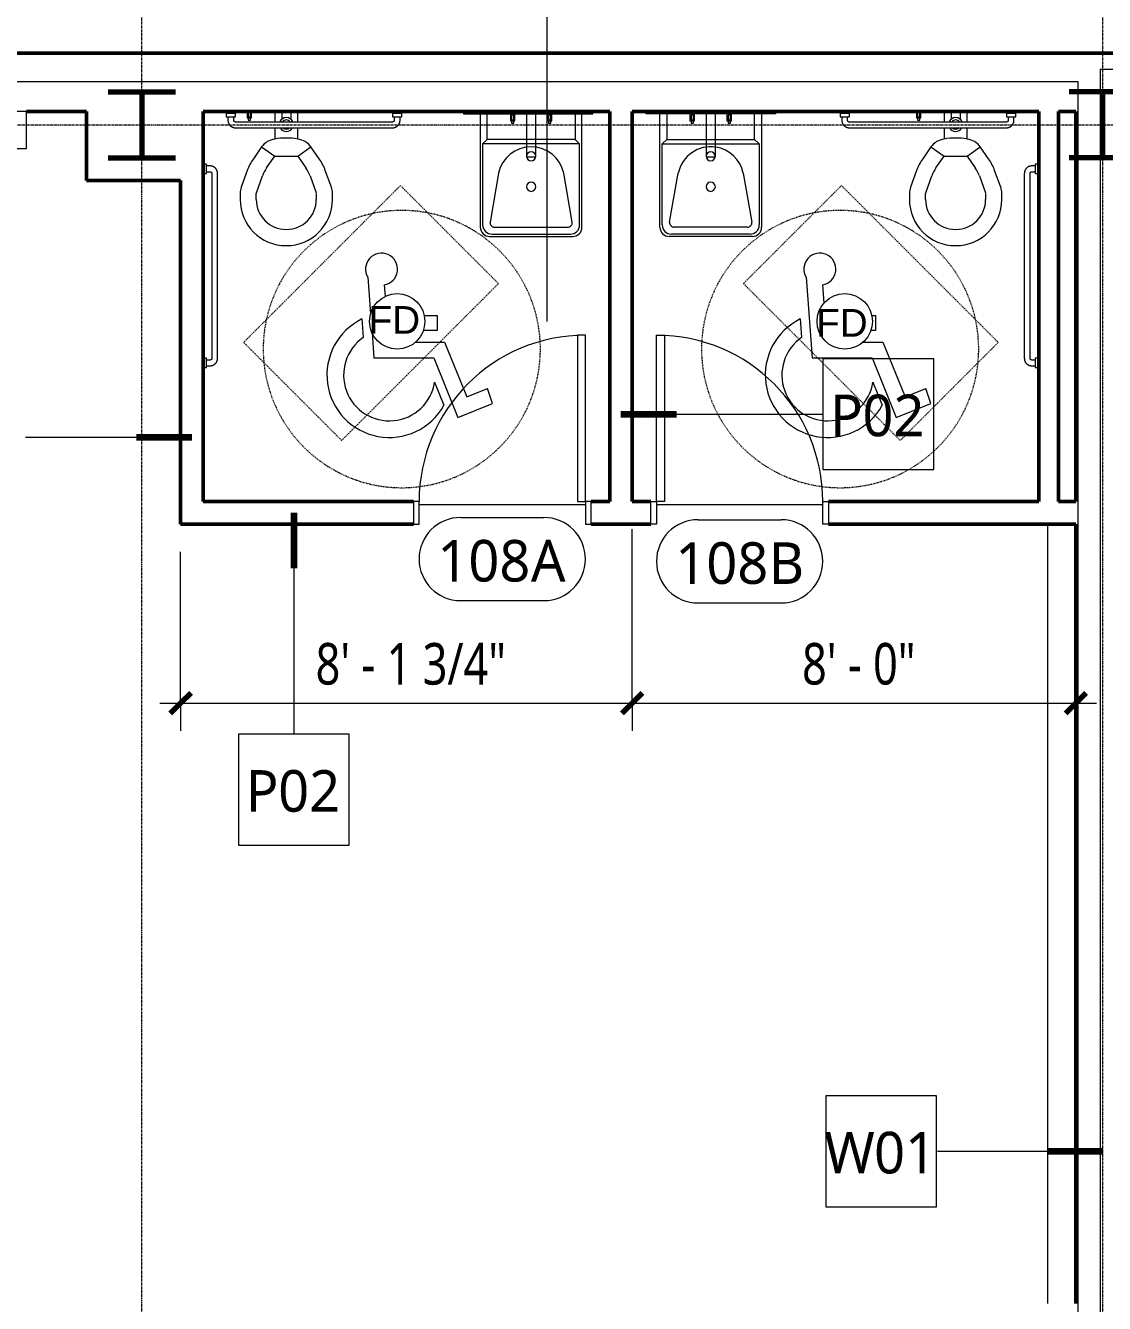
# Model space of a CAD drawing. Header units: inches. Extents: x -1548 to 1644, y -860 to 924.
# Drawn here: x 261.8 to 495.3, y 242.5 to 519 of the extents above; entities that cross this region are included whole.
import ezdxf

# ---------------------------------------------------------------- set-up
doc = ezdxf.new("R2010")
doc.units = ezdxf.units.IN
doc.header["$MEASUREMENT"] = 0
doc.linetypes.add('Dash', pattern=[0.25, 0.125, -0.125])
doc.linetypes.add('Grid Line', pattern=[0.875, 0.5, -0.125, 0.125, -0.125])
for name, color, linetype, lineweight in [('A-ANNO-DIMS', 211, 'Continuous', 9), ('A-ANNO-DIMS-96', 211, 'Continuous', 9), ('A-ANNO-NOTE', 131, 'Continuous', 9), ('A-DOOR', 31, 'Continuous', 13), ('A-DOOR-FRAM', 31, 'Continuous', 20), ('A-DOOR-IDEN', 31, 'Continuous', 9), ('A-FLOR', 192, 'Continuous', 13), ('A-WALL', 113, 'Continuous', 13), ('A-WALL-IDEN', 211, 'Continuous', 9), ('E-ARBL-BNDY', 71, 'Continuous', 9), ('G-ANNO-SYMB', 111, 'Continuous', 9), ('I-WALL', 2, 'Continuous', 13), ('P-EQPM', 6, 'Continuous', 9), ('P-SANR-FIXT', 6, 'Continuous', 9), ('Q-SPCQ', 91, 'Continuous', 9), ('S-COLS', 52, 'Continuous', 9), ('S-COLS-SYMB', 171, 'Continuous', 70), ('S-GRID', 1, 'Continuous', 9)]:
    doc.layers.add(name, color=color, linetype=linetype, lineweight=lineweight)
doc.styles.add('Arial_1', font='arial.ttf', dxfattribs={"height": 6})
doc.styles.add('Trebuchet MS', font='trebuc.ttf', dxfattribs={"width": 0.8, "height": 9})
doc.styles.add('Trebuchet MS_1', font='trebuc.ttf', dxfattribs={"height": 9})
doc.dimstyles.new('Linear_-_3_32__Trebuchet_MS', dxfattribs={"dimscale": 12, "dimtxt": 9.278558, "dimasz": 0.375, "dimexe": 0.5, "dimexo": 0.5, "dimgap": 0.125, "dimtad": 1, "dimdec": 4, "dimrnd": 0.0625, "dimzin": 3, "dimdsep": 46, "dimlunit": 4, "dimtxsty": 'Trebuchet MS', "dimblk1": 'OBLIQUE', "dimblk2": 'OBLIQUE', "dimsah": 1, "dimcen": 0.09, "dimdle": 0.375, "dimazin": 0, "dimtfac": 1, "dimtdec": 4, "dimtix": 1, "dimtmove": 0, "dimatfit": 3, "dimfxl": 1, "dimtvp": 1, "dimfrac": 2, "dimtolj": 1, "dimtzin": 0, "dimarcsym": 2})

# ---------------------------------------------------------------- blocks, each defined once
blk = doc.blocks.new('W Shapes-Column - W14x109-938859-L1')
at = {"layer": 'S-COLS-SYMB', "color": 250}
for p, q in [((-7.3, 7.15), (7.3, 7.15)), ((0, 7.15), (0, -7.15)), ((-7.3, -7.15), (7.3, -7.15))]:
    blk.add_line(p, q, dxfattribs=at)
blk = doc.blocks.new('W Shapes-Column - W14x109-938858-L1')
at = {"layer": 'S-COLS-SYMB', "color": 250}
for p, q in [((-7.3, 7.15), (7.3, 7.15)), ((0, 7.15), (0, -7.15)), ((-7.3, -7.15), (7.3, -7.15))]:
    blk.add_line(p, q, dxfattribs=at)
blk = doc.blocks.new('Snowdon Towers Sample Structural_rvt-1-L1')
at = {"layer": 'A-FLOR', "color": 10}
blk.add_line((483, 411.13), (483, 242.5), dxfattribs=at)
at = {"layer": 'S-COLS', "lineweight": 9}
blk.add_blockref('W Shapes-Column - W14x109-938858-L1', (287, 497.5), dxfattribs=at)
at = {"layer": 'S-COLS', "lineweight": 9, "rotation": 180}
blk.add_blockref('W Shapes-Column - W14x109-938859-L1', (495, 497.5), dxfattribs=at)
blk = doc.blocks.new('Snowdon Towers Sample Electrical_rvt-1-L1')
at = {"layer": 'E-ARBL-BNDY', "color": 253}
for p, q in [((752.43, 509.5), (494.43, 509.5)), ((494.43, 509.5), (494.43, -378.5)), ((489.62, 506.81), (39.62, 506.81)), ((489.62, -369.19), (489.62, 506.81))]:
    blk.add_line(p, q, dxfattribs=at)
blk = doc.blocks.new('SinkConnection - Retail Sink-1372993-L1')
at = {"layer": 'P-SANR-FIXT', "color": 7}
for p, q in [((-4.25, 0), (-4.25, -0.5)), ((-3.75, -0.5), (-3.75, 0)), ((-1, 0), (-1, -9.75)), ((1, -9.75), (1, 0)), ((3.75, 0), (3.75, -0.5)), ((4.25, -0.5), (4.25, 0)), ((-4.5, -0.5), (-4.5, -2)), ((-3.5, -0.5), (-4.5, -0.5)), ((-4.5, -2), (-3.5, -2)), ((-4.25, -2), (-4.25, -2.5)), ((-4.25, -2.5), (-4.24, -2.5)), ((-4.25, -2.5), (-3.75, -2.5)), ((-3.76, -2.5), (-3.75, -2.5)), ((-3.75, -2.5), (-3.75, -2)), ((-3.5, -2), (-3.5, -0.5)), ((3.5, -0.5), (3.5, -2)), ((4.5, -0.5), (3.5, -0.5)), ((3.5, -2), (4.5, -2)), ((3.75, -2), (3.75, -2.5)), ((3.75, -2.5), (4.25, -2.5)), ((3.75, -2.5), (3.76, -2.5)), ((4.24, -2.5), (4.25, -2.5)), ((4.25, -2.5), (4.25, -2)), ((4.5, -2), (4.5, -0.5)), ((-1, -9.75), (1, -9.75))]:
    blk.add_line(p, q, dxfattribs=at)
at = {"layer": 'P-SANR-FIXT', "color": 7, "flags": 128}
for points in [[(-4, -0.5), (-4.04, -0.51), (-4.08, -0.54), (-4.11, -0.58), (-4.15, -0.64), (-4.18, -0.72), (-4.2, -0.81), (-4.22, -0.91), (-4.24, -1.02), (-4.25, -1.13), (-4.25, -1.25), (-4.25, -1.37), (-4.24, -1.48), (-4.22, -1.59), (-4.2, -1.69), (-4.18, -1.78), (-4.15, -1.86), (-4.11, -1.92), (-4.08, -1.96), (-4.04, -1.99), (-4, -2)], [(-4.11, -0.58), (-4.08, -0.54), (-4.04, -0.51), (-4, -0.5)], [(-4, -2), (-4.04, -1.99), (-4.08, -1.96)], [(-4, -2), (-3.96, -1.99), (-3.92, -1.96), (-3.89, -1.92), (-3.85, -1.86), (-3.82, -1.78), (-3.8, -1.69), (-3.78, -1.59), (-3.76, -1.48), (-3.75, -1.37), (-3.75, -1.25), (-3.75, -1.13), (-3.76, -1.02), (-3.78, -0.91), (-3.8, -0.81), (-3.82, -0.72), (-3.85, -0.64), (-3.89, -0.58), (-3.92, -0.54), (-3.96, -0.51), (-4, -0.5)], [(-4, -0.5), (-3.96, -0.51), (-3.92, -0.54)], [(-3.89, -1.92), (-3.92, -1.96), (-3.96, -1.99), (-4, -2)], [(4, -0.5), (3.96, -0.51), (3.92, -0.54), (3.89, -0.58), (3.85, -0.64), (3.82, -0.72), (3.8, -0.81), (3.78, -0.91), (3.76, -1.02), (3.75, -1.13), (3.75, -1.25), (3.75, -1.37), (3.76, -1.48), (3.78, -1.59), (3.8, -1.69), (3.82, -1.78), (3.85, -1.86), (3.89, -1.92), (3.92, -1.96), (3.96, -1.99), (4, -2)], [(3.89, -0.58), (3.92, -0.54), (3.96, -0.51), (4, -0.5)], [(4, -2), (3.96, -1.99), (3.92, -1.96), (3.89, -1.92)], [(4, -2), (4.04, -1.99), (4.08, -1.96), (4.11, -1.92), (4.15, -1.86), (4.18, -1.78), (4.2, -1.69), (4.22, -1.59), (4.24, -1.48), (4.25, -1.37), (4.25, -1.25), (4.25, -1.13), (4.24, -1.02), (4.22, -0.91), (4.2, -0.81), (4.18, -0.72), (4.15, -0.64), (4.11, -0.58), (4.08, -0.54), (4.04, -0.51), (4, -0.5)], [(4, -0.5), (4.04, -0.51), (4.08, -0.54)], [(4.08, -1.96), (4.04, -1.99), (4, -2)]]:
    blk.add_lwpolyline(points, dxfattribs=at)
at = {"layer": 'P-SANR-FIXT', "color": 7}
for start, end in [(360, 180), (180, 360)]:
    blk.add_arc((0, -16.25), 1, start, end, dxfattribs=at)
blk = doc.blocks.new('WaterClosetConnection - Water Closet Connection-V93-L1')
at = {"layer": 'P-SANR-FIXT', "color": 7}
for p, q in [((-8.5, -0.62), (-8.5, -2)), ((-8.5, -2), (-7.5, -2)), ((-8.25, -2), (-8.25, -2.5)), ((-8.25, -2.5), (-8.24, -2.5)), ((-8.25, -2.5), (-7.75, -2.5)), ((-7.76, -2.5), (-7.75, -2.5)), ((-7.75, -2.5), (-7.75, -2)), ((-7.5, -2), (-7.5, -0.62))]:
    blk.add_line(p, q, dxfattribs=at)
at = {"layer": 'P-SANR-FIXT', "color": 7, "flags": 128}
for points in [[(-8.15, -0.64), (-8.18, -0.72), (-8.2, -0.81), (-8.22, -0.91), (-8.24, -1.02), (-8.25, -1.13), (-8.25, -1.25), (-8.25, -1.37), (-8.24, -1.48), (-8.22, -1.59), (-8.2, -1.69), (-8.18, -1.78), (-8.15, -1.86), (-8.11, -1.92), (-8.08, -1.96), (-8.04, -1.99), (-8, -2)], [(-8, -2), (-8.04, -1.99), (-8.08, -1.96)], [(-8, -2), (-7.96, -1.99), (-7.92, -1.96), (-7.89, -1.92), (-7.85, -1.86), (-7.82, -1.78), (-7.8, -1.69), (-7.78, -1.59), (-7.76, -1.48), (-7.75, -1.37), (-7.75, -1.25), (-7.75, -1.13), (-7.76, -1.02), (-7.78, -0.91), (-7.8, -0.81), (-7.82, -0.72), (-7.85, -0.64)], [(-7.89, -1.92), (-7.92, -1.96), (-7.96, -1.99), (-8, -2)]]:
    blk.add_lwpolyline(points, dxfattribs=at)
blk = doc.blocks.new('Water Heater - Tankless - 0_6 Gallon-1668815-L1')
at = {"layer": 'P-EQPM', "color": 7}
for p, q in [((262, 500.375), (244, 500.375)), ((244, 500.375), (244, 492.375)), ((262, 492.375), (262, 500.375)), ((244, 492.375), (262, 492.375))]:
    blk.add_line(p, q, dxfattribs=at)
blk = doc.blocks.new('Snowdon Towers Sample Plumbing_rvt-1-L1')
at = {"layer": 'P-EQPM', "color": 90, "lineweight": 9}
blk.add_blockref('Water Heater - Tankless - 0_6 Gallon-1668815-L1', (0, 0), dxfattribs=at)
at = {"layer": 'P-SANR-FIXT', "color": 90, "lineweight": 9}
for name, p in [('WaterClosetConnection - Water Closet Connection-V93-L1', (318.25, 501)), ('SinkConnection - Retail Sink-1372993-L1', (371.25, 500.38)), ('SinkConnection - Retail Sink-1372993-L1', (410.12, 500.38)), ('WaterClosetConnection - Water Closet Connection-V93-L1', (463.13, 501))]:
    blk.add_blockref(name, p, dxfattribs=at)
blk = doc.blocks.new('Door-Passage-Single-Flush - 36_ x 84_-2162750-L1')
at = {"layer": 'A-DOOR', "lineweight": 20}
for p, q in [((16.25, -2.6875), (18, -2.6875)), ((16.25, -38.6875), (16.25, -2.6875)), ((18, -2.6875), (18, -38.6875)), ((18, -38.6875), (16.25, -38.6875))]:
    blk.add_line(p, q, dxfattribs=at)
at = {"layer": 'A-DOOR', "lineweight": 9}
blk.add_arc((18, -2.6875), 36, 180, 270, dxfattribs=at)
at = {"layer": 'A-DOOR-FRAM'}
for p, q in [((-19.25, 2.1875), (-18, 2.1875)), ((-19.25, -2.6875), (-19.25, 2.1875)), ((-18, 2.1875), (-18, -2.6875)), ((18, 2.1875), (19.25, 2.1875)), ((18, -2.6875), (18, 2.1875)), ((19.25, 2.1875), (19.25, -2.6875)), ((-18, -2.6875), (-19.25, -2.6875)), ((19.25, -2.6875), (18, -2.6875))]:
    blk.add_line(p, q, dxfattribs=at)
blk = doc.blocks.new('Sink-Wall-Barrier Free-3D - 22_ x 27_-1836761-L1')
at = {"layer": 'P-SANR-FIXT'}
for p, q in [((2.06, -28.31), (2.06, -3.31)), ((3.56, -3.31), (3.56, -9.31)), ((22.56, -9.31), (22.56, -3.31)), ((24.06, -3.31), (24.06, -28.31)), ((2.56, -10.31), (3.56, -9.31)), ((2.56, -27.81), (2.56, -10.31)), ((2.56, -10.31), (23.56, -10.31)), ((3.56, -9.31), (22.56, -9.31)), ((23.56, -10.31), (22.56, -9.31)), ((23.56, -10.31), (23.56, -27.81)), ((4.15, -27.23), (6.02, -16.64)), ((20.1, -16.64), (21.96, -27.23)), ((22.06, -30.31), (4.06, -30.31)), ((21.56, -29.81), (4.56, -29.81)), ((20.97, -28.31), (5.15, -28.31))]:
    blk.add_line(p, q, dxfattribs=at)
for centre, radius, start, end in [((13.06, -18.1), 7.19, 81.3057, 168.2534), ((13.06, -18.1), 7.19, 11.7466, 81.3052), ((13.06, -12.96), 0.985, 360, 180), ((13.06, -12.96), 0.985, 180, 360), ((5.15, -27.31), 1, 175, 270), ((20.97, -27.31), 1, 270, 5), ((4.06, -28.31), 2, 180, 270), ((4.56, -27.81), 2, 180, 270), ((21.56, -27.81), 2, 270, 0), ((22.06, -28.31), 2, 270, 0)]:
    blk.add_arc(centre, radius, start, end, dxfattribs=at)
blk = doc.blocks.new('Mirror - 28_ x 48_-1859292-L1')
at = {"layer": 'Q-SPCQ'}
for p, q in [((-13.04, -6.81), (-13.04, -6.31)), ((-13.04, -6.31), (14.96, -6.31)), ((14.96, -6.81), (-13.04, -6.81)), ((14.96, -6.31), (14.96, -6.81))]:
    blk.add_line(p, q, dxfattribs=at)
blk = doc.blocks.new('Grab Bar - Grab Bar-1853360-L1')
at = {"layer": 'Q-SPCQ'}
for p, q in [((-43, 0), (-43, -0.75)), ((-41, 0), (-43, 0)), ((-41, -0.75), (-41, 0)), ((-7, 0), (-7, -0.75)), ((-5, 0), (-7, 0)), ((-5, -0.75), (-5, 0)), ((-43, -0.75), (-41, -0.75)), ((-42.63, -0.75), (-42.63, -1.5)), ((-41.38, -1.5), (-41.38, -0.75)), ((-7, -1.88), (-41, -1.88)), ((-7, -0.75), (-5, -0.75)), ((-6.62, -0.75), (-6.62, -1.5)), ((-5.38, -1.5), (-5.38, -0.75)), ((-41, -3.13), (-7, -3.13)), ((0, -11), (-0.75, -11)), ((-0.75, -11), (-0.75, -13)), ((-3.13, -13), (-3.13, -53)), ((-1.88, -53), (-1.88, -13)), ((-0.75, -11.37), (-1.5, -11.37)), ((-1.5, -12.63), (-0.75, -12.63)), ((-0.75, -13), (0, -13)), ((-0.75, -53.37), (-1.5, -53.37)), ((-1.5, -54.62), (-0.75, -54.62)), ((0, -53), (-0.75, -53)), ((-0.75, -53), (-0.75, -55)), ((-0.75, -55), (0, -55))]:
    blk.add_line(p, q, dxfattribs=at)
at = {"layer": 'Q-SPCQ', "flags": 128}
for points in [[(-42.63, -1.5), (-42.62, -1.56), (-42.62, -1.63), (-42.61, -1.69), (-42.6, -1.76), (-42.59, -1.82), (-42.58, -1.89), (-42.56, -1.95), (-42.54, -2.01), (-42.52, -2.07), (-42.5, -2.13), (-42.47, -2.19), (-42.44, -2.25), (-42.41, -2.31), (-42.38, -2.36), (-42.34, -2.42), (-42.3, -2.47), (-42.26, -2.52), (-42.22, -2.57), (-42.18, -2.62), (-42.13, -2.67), (-42.08, -2.71), (-42.04, -2.75), (-41.98, -2.79), (-41.93, -2.83), (-41.88, -2.87), (-41.82, -2.9), (-41.77, -2.93), (-41.71, -2.96), (-41.65, -2.99), (-41.59, -3.01), (-41.53, -3.04), (-41.47, -3.06), (-41.4, -3.07), (-41.34, -3.09), (-41.28, -3.1), (-41.21, -3.11), (-41.15, -3.12), (-41.08, -3.12), (-41.02, -3.13), (-41, -3.13)], [(-41, -1.88), (-41.01, -1.87), (-41.03, -1.87), (-41.04, -1.87), (-41.06, -1.87), (-41.07, -1.87), (-41.09, -1.86), (-41.1, -1.86), (-41.12, -1.86), (-41.13, -1.85), (-41.15, -1.85), (-41.16, -1.84), (-41.17, -1.83), (-41.19, -1.83), (-41.2, -1.82), (-41.21, -1.81), (-41.22, -1.8), (-41.24, -1.79), (-41.25, -1.78), (-41.26, -1.77), (-41.27, -1.76), (-41.28, -1.75), (-41.29, -1.74), (-41.3, -1.73), (-41.31, -1.72), (-41.32, -1.7), (-41.32, -1.69), (-41.33, -1.68), (-41.34, -1.66), (-41.34, -1.65), (-41.35, -1.64), (-41.35, -1.62), (-41.36, -1.61), (-41.36, -1.59), (-41.37, -1.58), (-41.37, -1.56), (-41.37, -1.55), (-41.37, -1.53), (-41.37, -1.52), (-41.38, -1.5), (-41.38, -1.5)], [(-6.62, -1.5), (-6.63, -1.51), (-6.63, -1.53), (-6.63, -1.54), (-6.63, -1.56), (-6.63, -1.57), (-6.64, -1.59), (-6.64, -1.6), (-6.64, -1.62), (-6.65, -1.63), (-6.65, -1.65), (-6.66, -1.66), (-6.67, -1.67), (-6.67, -1.69), (-6.68, -1.7), (-6.69, -1.71), (-6.7, -1.72), (-6.71, -1.74), (-6.72, -1.75), (-6.73, -1.76), (-6.74, -1.77), (-6.75, -1.78), (-6.76, -1.79), (-6.77, -1.8), (-6.78, -1.81), (-6.8, -1.82), (-6.81, -1.82), (-6.82, -1.83), (-6.84, -1.84), (-6.85, -1.84), (-6.86, -1.85), (-6.88, -1.85), (-6.89, -1.86), (-6.91, -1.86), (-6.92, -1.87), (-6.94, -1.87), (-6.95, -1.87), (-6.97, -1.87), (-6.98, -1.87), (-7, -1.88), (-7, -1.88)], [(-7, -3.13), (-6.94, -3.12), (-6.87, -3.12), (-6.81, -3.11), (-6.74, -3.1), (-6.68, -3.09), (-6.61, -3.08), (-6.55, -3.06), (-6.49, -3.04), (-6.43, -3.02), (-6.37, -3), (-6.31, -2.97), (-6.25, -2.94), (-6.19, -2.91), (-6.14, -2.88), (-6.08, -2.84), (-6.03, -2.8), (-5.98, -2.76), (-5.93, -2.72), (-5.88, -2.68), (-5.83, -2.63), (-5.79, -2.58), (-5.75, -2.54), (-5.71, -2.48), (-5.67, -2.43), (-5.63, -2.38), (-5.6, -2.32), (-5.57, -2.27), (-5.54, -2.21), (-5.51, -2.15), (-5.49, -2.09), (-5.46, -2.03), (-5.44, -1.97), (-5.43, -1.9), (-5.41, -1.84), (-5.4, -1.78), (-5.39, -1.71), (-5.38, -1.65), (-5.38, -1.58), (-5.38, -1.52), (-5.38, -1.5)], [(-1.5, -11.37), (-1.56, -11.38), (-1.63, -11.38), (-1.69, -11.39), (-1.76, -11.4), (-1.82, -11.41), (-1.89, -11.42), (-1.95, -11.44), (-2.01, -11.46), (-2.07, -11.48), (-2.13, -11.5), (-2.19, -11.53), (-2.25, -11.56), (-2.31, -11.59), (-2.36, -11.62), (-2.42, -11.66), (-2.47, -11.7), (-2.52, -11.74), (-2.57, -11.78), (-2.62, -11.82), (-2.67, -11.87), (-2.71, -11.92), (-2.75, -11.96), (-2.79, -12.02), (-2.83, -12.07), (-2.87, -12.12), (-2.9, -12.18), (-2.93, -12.23), (-2.96, -12.29), (-2.99, -12.35), (-3.01, -12.41), (-3.04, -12.47), (-3.06, -12.53), (-3.07, -12.6), (-3.09, -12.66), (-3.1, -12.72), (-3.11, -12.79), (-3.12, -12.85), (-3.12, -12.92), (-3.13, -12.98), (-3.13, -13)], [(-1.88, -13), (-1.87, -12.99), (-1.87, -12.97), (-1.87, -12.96), (-1.87, -12.94), (-1.87, -12.93), (-1.86, -12.91), (-1.86, -12.9), (-1.86, -12.88), (-1.85, -12.87), (-1.85, -12.85), (-1.84, -12.84), (-1.83, -12.83), (-1.83, -12.81), (-1.82, -12.8), (-1.81, -12.79), (-1.8, -12.78), (-1.79, -12.76), (-1.78, -12.75), (-1.77, -12.74), (-1.76, -12.73), (-1.75, -12.72), (-1.74, -12.71), (-1.73, -12.7), (-1.72, -12.69), (-1.7, -12.68), (-1.69, -12.68), (-1.68, -12.67), (-1.66, -12.66), (-1.65, -12.66), (-1.64, -12.65), (-1.62, -12.65), (-1.61, -12.64), (-1.59, -12.64), (-1.58, -12.63), (-1.56, -12.63), (-1.55, -12.63), (-1.53, -12.63), (-1.52, -12.63), (-1.5, -12.63), (-1.5, -12.63)], [(-3.13, -53), (-3.12, -53.06), (-3.12, -53.13), (-3.11, -53.19), (-3.1, -53.26), (-3.09, -53.32), (-3.08, -53.39), (-3.06, -53.45), (-3.04, -53.51), (-3.02, -53.57), (-3, -53.63), (-2.97, -53.69), (-2.94, -53.75), (-2.91, -53.81), (-2.88, -53.86), (-2.84, -53.92), (-2.8, -53.97), (-2.76, -54.02), (-2.72, -54.07), (-2.68, -54.12), (-2.63, -54.17), (-2.58, -54.21), (-2.54, -54.25), (-2.48, -54.29), (-2.43, -54.33), (-2.38, -54.37), (-2.32, -54.4), (-2.27, -54.43), (-2.21, -54.46), (-2.15, -54.49), (-2.09, -54.51), (-2.03, -54.54), (-1.97, -54.56), (-1.9, -54.57), (-1.84, -54.59), (-1.78, -54.6), (-1.71, -54.61), (-1.65, -54.62), (-1.58, -54.62), (-1.52, -54.62), (-1.5, -54.62)], [(-1.5, -53.37), (-1.51, -53.37), (-1.53, -53.37), (-1.54, -53.37), (-1.56, -53.37), (-1.57, -53.37), (-1.59, -53.36), (-1.6, -53.36), (-1.62, -53.36), (-1.63, -53.35), (-1.65, -53.35), (-1.66, -53.34), (-1.67, -53.33), (-1.69, -53.33), (-1.7, -53.32), (-1.71, -53.31), (-1.72, -53.3), (-1.74, -53.29), (-1.75, -53.28), (-1.76, -53.27), (-1.77, -53.26), (-1.78, -53.25), (-1.79, -53.24), (-1.8, -53.23), (-1.81, -53.22), (-1.82, -53.2), (-1.82, -53.19), (-1.83, -53.18), (-1.84, -53.16), (-1.84, -53.15), (-1.85, -53.14), (-1.85, -53.12), (-1.86, -53.11), (-1.86, -53.09), (-1.87, -53.08), (-1.87, -53.06), (-1.87, -53.05), (-1.87, -53.03), (-1.87, -53.02), (-1.88, -53), (-1.88, -53)]]:
    blk.add_lwpolyline(points, dxfattribs=at)
blk = doc.blocks.new('Mirror - 28_ x 48_-1859298-L1')
at = {"layer": 'Q-SPCQ'}
for p, q in [((14.96, 6.81), (-13.04, 6.81)), ((-13.04, 6.81), (-13.04, 6.31)), ((-13.04, 6.31), (14.96, 6.31)), ((14.96, 6.31), (14.96, 6.81))]:
    blk.add_line(p, q, dxfattribs=at)
blk = doc.blocks.new('Grab Bar - Grab Bar-V42-L1')
at = {"layer": 'Q-SPCQ'}
for p, q in [((-3.13, 53), (-3.13, 13)), ((-1.88, 13), (-1.88, 53)), ((-0.75, 54.62), (-1.5, 54.62)), ((-1.5, 53.37), (-0.75, 53.37)), ((0, 55), (-0.75, 55)), ((-0.75, 55), (-0.75, 53)), ((-0.75, 53), (0, 53)), ((-0.75, 12.62), (-1.5, 12.62)), ((-1.5, 11.37), (-0.75, 11.37)), ((0, 13), (-0.75, 13)), ((-0.75, 13), (-0.75, 11)), ((-0.75, 11), (0, 11)), ((-7, 3.12), (-41, 3.12)), ((-43, 0.75), (-43, 0)), ((-41, 0.75), (-43, 0.75)), ((-43, 0), (-41, 0)), ((-42.63, 1.5), (-42.63, 0.75)), ((-41.38, 0.75), (-41.38, 1.5)), ((-41, 1.87), (-7, 1.87)), ((-41, 0), (-41, 0.75)), ((-7, 0.75), (-7, 0)), ((-5, 0.75), (-7, 0.75)), ((-7, 0), (-5, 0)), ((-6.63, 1.5), (-6.63, 0.75)), ((-5.37, 0.75), (-5.37, 1.5)), ((-5, 0), (-5, 0.75))]:
    blk.add_line(p, q, dxfattribs=at)
at = {"layer": 'Q-SPCQ', "flags": 128}
for points in [[(-1.5, 54.62), (-1.56, 54.62), (-1.63, 54.62), (-1.69, 54.61), (-1.76, 54.6), (-1.82, 54.59), (-1.89, 54.58), (-1.95, 54.56), (-2.01, 54.54), (-2.07, 54.52), (-2.13, 54.5), (-2.19, 54.47), (-2.25, 54.44), (-2.31, 54.41), (-2.36, 54.38), (-2.42, 54.34), (-2.47, 54.3), (-2.52, 54.26), (-2.57, 54.22), (-2.62, 54.18), (-2.67, 54.13), (-2.71, 54.08), (-2.75, 54.04), (-2.79, 53.98), (-2.83, 53.93), (-2.87, 53.88), (-2.9, 53.82), (-2.93, 53.77), (-2.96, 53.71), (-2.99, 53.65), (-3.01, 53.59), (-3.04, 53.53), (-3.06, 53.47), (-3.07, 53.4), (-3.09, 53.34), (-3.1, 53.28), (-3.11, 53.21), (-3.12, 53.15), (-3.12, 53.08), (-3.13, 53.02), (-3.13, 53)], [(-1.88, 53), (-1.87, 53.01), (-1.87, 53.03), (-1.87, 53.04), (-1.87, 53.06), (-1.87, 53.07), (-1.86, 53.09), (-1.86, 53.1), (-1.86, 53.12), (-1.85, 53.13), (-1.85, 53.15), (-1.84, 53.16), (-1.83, 53.17), (-1.83, 53.19), (-1.82, 53.2), (-1.81, 53.21), (-1.8, 53.22), (-1.79, 53.24), (-1.78, 53.25), (-1.77, 53.26), (-1.76, 53.27), (-1.75, 53.28), (-1.74, 53.29), (-1.73, 53.3), (-1.72, 53.31), (-1.7, 53.32), (-1.69, 53.32), (-1.68, 53.33), (-1.66, 53.34), (-1.65, 53.34), (-1.64, 53.35), (-1.62, 53.35), (-1.61, 53.36), (-1.59, 53.36), (-1.58, 53.37), (-1.56, 53.37), (-1.55, 53.37), (-1.53, 53.37), (-1.52, 53.37), (-1.5, 53.37), (-1.5, 53.37)], [(-3.13, 13), (-3.12, 12.94), (-3.12, 12.87), (-3.11, 12.81), (-3.1, 12.74), (-3.09, 12.68), (-3.08, 12.61), (-3.06, 12.55), (-3.04, 12.49), (-3.02, 12.43), (-3, 12.37), (-2.97, 12.31), (-2.94, 12.25), (-2.91, 12.19), (-2.88, 12.14), (-2.84, 12.08), (-2.8, 12.03), (-2.76, 11.98), (-2.72, 11.93), (-2.68, 11.88), (-2.63, 11.83), (-2.58, 11.79), (-2.54, 11.75), (-2.48, 11.71), (-2.43, 11.67), (-2.38, 11.63), (-2.32, 11.6), (-2.27, 11.57), (-2.21, 11.54), (-2.15, 11.51), (-2.09, 11.49), (-2.03, 11.46), (-1.97, 11.44), (-1.9, 11.43), (-1.84, 11.41), (-1.78, 11.4), (-1.71, 11.39), (-1.65, 11.38), (-1.58, 11.38), (-1.52, 11.37), (-1.5, 11.37)], [(-1.5, 12.62), (-1.51, 12.63), (-1.53, 12.63), (-1.54, 12.63), (-1.56, 12.63), (-1.57, 12.63), (-1.59, 12.64), (-1.6, 12.64), (-1.62, 12.64), (-1.63, 12.65), (-1.65, 12.65), (-1.66, 12.66), (-1.67, 12.67), (-1.69, 12.67), (-1.7, 12.68), (-1.71, 12.69), (-1.72, 12.7), (-1.74, 12.71), (-1.75, 12.72), (-1.76, 12.73), (-1.77, 12.74), (-1.78, 12.75), (-1.79, 12.76), (-1.8, 12.77), (-1.81, 12.78), (-1.82, 12.8), (-1.82, 12.81), (-1.83, 12.82), (-1.84, 12.84), (-1.84, 12.85), (-1.85, 12.86), (-1.85, 12.88), (-1.86, 12.89), (-1.86, 12.91), (-1.87, 12.92), (-1.87, 12.94), (-1.87, 12.95), (-1.87, 12.97), (-1.87, 12.98), (-1.88, 13), (-1.88, 13)], [(-41, 3.12), (-41.06, 3.12), (-41.13, 3.12), (-41.19, 3.11), (-41.26, 3.1), (-41.32, 3.09), (-41.39, 3.08), (-41.45, 3.06), (-41.51, 3.04), (-41.57, 3.02), (-41.63, 3), (-41.69, 2.97), (-41.75, 2.94), (-41.81, 2.91), (-41.86, 2.88), (-41.92, 2.84), (-41.97, 2.8), (-42.02, 2.76), (-42.07, 2.72), (-42.12, 2.68), (-42.17, 2.63), (-42.21, 2.58), (-42.25, 2.54), (-42.29, 2.48), (-42.33, 2.43), (-42.37, 2.38), (-42.4, 2.32), (-42.43, 2.27), (-42.46, 2.21), (-42.49, 2.15), (-42.51, 2.09), (-42.54, 2.03), (-42.56, 1.97), (-42.57, 1.9), (-42.59, 1.84), (-42.6, 1.78), (-42.61, 1.71), (-42.62, 1.65), (-42.62, 1.58), (-42.63, 1.52), (-42.63, 1.5)], [(-5.37, 1.5), (-5.38, 1.56), (-5.38, 1.63), (-5.39, 1.69), (-5.4, 1.76), (-5.41, 1.82), (-5.42, 1.89), (-5.44, 1.95), (-5.46, 2.01), (-5.48, 2.07), (-5.5, 2.13), (-5.53, 2.19), (-5.56, 2.25), (-5.59, 2.31), (-5.62, 2.36), (-5.66, 2.42), (-5.7, 2.47), (-5.74, 2.52), (-5.78, 2.57), (-5.82, 2.62), (-5.87, 2.67), (-5.92, 2.71), (-5.96, 2.75), (-6.02, 2.79), (-6.07, 2.83), (-6.12, 2.87), (-6.18, 2.9), (-6.23, 2.93), (-6.29, 2.96), (-6.35, 2.99), (-6.41, 3.01), (-6.47, 3.04), (-6.53, 3.06), (-6.6, 3.07), (-6.66, 3.09), (-6.72, 3.1), (-6.79, 3.11), (-6.85, 3.12), (-6.92, 3.12), (-6.98, 3.12), (-7, 3.12)], [(-41.38, 1.5), (-41.37, 1.51), (-41.37, 1.53), (-41.37, 1.54), (-41.37, 1.56), (-41.37, 1.57), (-41.36, 1.59), (-41.36, 1.6), (-41.36, 1.62), (-41.35, 1.63), (-41.35, 1.65), (-41.34, 1.66), (-41.33, 1.67), (-41.33, 1.69), (-41.32, 1.7), (-41.31, 1.71), (-41.3, 1.72), (-41.29, 1.74), (-41.28, 1.75), (-41.27, 1.76), (-41.26, 1.77), (-41.25, 1.78), (-41.24, 1.79), (-41.23, 1.8), (-41.22, 1.81), (-41.2, 1.82), (-41.19, 1.82), (-41.18, 1.83), (-41.16, 1.84), (-41.15, 1.84), (-41.14, 1.85), (-41.12, 1.85), (-41.11, 1.86), (-41.09, 1.86), (-41.08, 1.87), (-41.06, 1.87), (-41.05, 1.87), (-41.03, 1.87), (-41.02, 1.87), (-41, 1.87), (-41, 1.87)], [(-7, 1.87), (-6.99, 1.87), (-6.97, 1.87), (-6.96, 1.87), (-6.94, 1.87), (-6.93, 1.87), (-6.91, 1.86), (-6.9, 1.86), (-6.88, 1.86), (-6.87, 1.85), (-6.85, 1.85), (-6.84, 1.84), (-6.83, 1.83), (-6.81, 1.83), (-6.8, 1.82), (-6.79, 1.81), (-6.78, 1.8), (-6.76, 1.79), (-6.75, 1.78), (-6.74, 1.77), (-6.73, 1.76), (-6.72, 1.75), (-6.71, 1.74), (-6.7, 1.73), (-6.69, 1.72), (-6.68, 1.7), (-6.68, 1.69), (-6.67, 1.68), (-6.66, 1.66), (-6.66, 1.65), (-6.65, 1.64), (-6.65, 1.62), (-6.64, 1.61), (-6.64, 1.59), (-6.63, 1.58), (-6.63, 1.56), (-6.63, 1.55), (-6.63, 1.53), (-6.63, 1.52), (-6.63, 1.5), (-6.63, 1.5)]]:
    blk.add_lwpolyline(points, dxfattribs=at)
blk = doc.blocks.new('Door-Passage-Single-Flush - 36_ x 84_-2162751-L1')
at = {"layer": 'A-DOOR', "lineweight": 20}
for p, q in [((18, 38.6875), (16.25, 38.6875)), ((16.25, 38.6875), (16.25, 2.6875)), ((18, 2.6875), (18, 38.6875)), ((16.25, 2.6875), (18, 2.6875))]:
    blk.add_line(p, q, dxfattribs=at)
at = {"layer": 'A-DOOR', "lineweight": 9}
blk.add_arc((18, 2.6875), 36, 90, 180, dxfattribs=at)
at = {"layer": 'A-DOOR-FRAM'}
for p, q in [((-18, 2.6875), (-19.25, 2.6875)), ((-19.25, 2.6875), (-19.25, -2.1875)), ((-18, -2.1875), (-18, 2.6875)), ((19.25, 2.6875), (18, 2.6875)), ((18, 2.6875), (18, -2.1875)), ((19.25, -2.1875), (19.25, 2.6875)), ((-19.25, -2.1875), (-18, -2.1875)), ((18, -2.1875), (19.25, -2.1875))]:
    blk.add_line(p, q, dxfattribs=at)
blk = doc.blocks.new('Wheel Chair Circle - Wheel Chair Circle-V52-L1')
at = {"layer": 'Q-SPCQ'}
for p, q in [((-7.36, 15.53), (-6.76, 7.66)), ((-3.8, 13.88), (-3.61, 11.4)), ((-8.63, 6.51), (-8.33, 2.53)), ((4.87, 7.23), (7.68, 7.23)), ((7.68, 7.23), (7.68, 3.99)), ((-6.44, 3.48), (-6.03, -1.91)), ((7.68, 3.99), (4.65, 3.99)), ((2.98, 1.51), (9.23, 1.51)), ((9.23, 1.51), (14.05, -10.34)), ((-6.03, -1.91), (6.93, -1.91)), ((6.93, -1.91), (12.16, -14.78)), ((7.09, -7.17), (9.12, -12.16)), ((14.05, -10.34), (18.53, -8.55)), ((19.64, -11.79), (18.53, -8.55)), ((12.16, -14.78), (19.64, -11.79))]:
    blk.add_line(p, q, dxfattribs=at)
at = {"layer": 'Q-SPCQ', "linetype": 'Dash'}
for start, end in [(360, 180), (180, 360)]:
    blk.add_arc((0, 0), 30, start, end, dxfattribs=at)
at = {"layer": 'Q-SPCQ'}
for centre, radius, start, end in [((-4.38, 17.3), 3.47, 279.5296, 210.6777), ((-2.69, -5.62), 13.51, 116.094, 331.0081), ((-2.69, -5.62), 9.91, 124.6842, 350.9794)]:
    blk.add_arc(centre, radius, start, end, dxfattribs=at)
blk = doc.blocks.new('ADA Clear Space - ADA Clear Space-1845188-L1')
at = {"layer": 'Q-SPCQ', "linetype": 'Dash'}
for p, q in [((15, 24), (-15, 24)), ((-15, 24), (-15, -24)), ((15, -24), (15, 24)), ((-15, -24), (15, -24))]:
    blk.add_line(p, q, dxfattribs=at)
blk = doc.blocks.new('ADA Clear Space - ADA Clear Space-1382689-L1')
at = {"layer": 'Q-SPCQ', "linetype": 'Dash'}
for p, q in [((-15, -24), (-15, 24)), ((-15, 24), (15, 24)), ((15, 24), (15, -24)), ((15, -24), (-15, -24))]:
    blk.add_line(p, q, dxfattribs=at)
blk = doc.blocks.new('Toilet-Commercial-Wall-3D - 19_ Seat Height-1293756-L1')
at = {"layer": 'P-SANR-FIXT'}
for p, q in [((5.94, 25.31), (5.94, 24.02)), ((9.44, 24.02), (9.44, 25.31)), ((22.44, 25.31), (22.44, 24.02)), ((25.94, 24.02), (25.94, 25.31)), ((6.18, 22.65), (7.5, 19.04)), ((10.79, 20.23), (9.47, 23.85)), ((22.41, 23.85), (21.1, 20.23)), ((24.38, 19.04), (25.7, 22.65)), ((13.47, 15.96), (11.69, 18.5)), ((20.19, 18.5), (18.42, 15.96)), ((8.82, 16.49), (10.6, 13.95)), ((13.47, 15.96), (10.6, 13.95)), ((18.42, 15.96), (13.47, 15.96)), ((21.28, 13.95), (18.42, 15.96)), ((21.28, 13.95), (23.06, 16.49)), ((13.44, 12.27), (13.44, 9.81)), ((18.44, 9.8), (18.44, 12.27)), ((13.44, 8.56), (13.44, 6.31)), ((18.44, 6.31), (18.44, 8.56)), ((14.94, 6.31), (14.94, 7.97)), ((16.94, 6.31), (16.94, 7.97))]:
    blk.add_line(p, q, dxfattribs=at)
for centre, radius, start, end in [((15.94, 25.31), 10, 90, 180), ((15.94, 25.31), 10, 0, 90), ((15.94, 25.31), 6.5, 90, 180), ((15.94, 25.31), 6.5, 0, 90), ((9.94, 24.02), 4, 180, 200), ((21.94, 24.02), 0.5, 340, 0), ((21.94, 24.02), 4, 340, 0), ((17.83, 22.8), 7.5, 200, 215), ((14.05, 22.8), 7.5, 325, 340), ((17.83, 22.8), 11, 200, 215), ((14.05, 22.8), 11, 325, 340), ((13.88, 16.25), 4, 215, 263.7549), ((18.01, 16.25), 4, 276.2451, 325), ((15.94, 24.64), 12.62, 258.5767, 281.4233), ((15.94, 9.09), 1.5, 201.5172, 338.4828), ((15.94, 9.09), 1.5, 29.5218, 150.4782), ((15.94, 9.09), 0.996, 213.9509, 326.0491), ((15.94, 9.09), 0.996, 47.2538, 132.7462)]:
    blk.add_arc(centre, radius, start, end, dxfattribs=at)
blk = doc.blocks.new('Toilet-Commercial-Wall-3D - 19_ Seat Height-V78-L1')
at = {"layer": 'P-SANR-FIXT'}
for p, q in [((5.94, 25.31), (5.94, 24.02)), ((9.44, 24.02), (9.44, 25.31)), ((22.44, 25.31), (22.44, 24.02)), ((25.94, 24.02), (25.94, 25.31)), ((6.18, 22.65), (7.5, 19.04)), ((10.79, 20.23), (9.47, 23.85)), ((22.41, 23.85), (21.1, 20.23)), ((24.38, 19.04), (25.7, 22.65)), ((13.47, 15.96), (11.69, 18.5)), ((20.19, 18.5), (18.42, 15.96)), ((8.82, 16.49), (10.6, 13.95)), ((13.47, 15.96), (10.6, 13.95)), ((18.42, 15.96), (13.47, 15.96)), ((21.28, 13.95), (18.42, 15.96)), ((21.28, 13.95), (23.06, 16.49)), ((13.44, 12.27), (13.44, 9.8)), ((18.44, 9.81), (18.44, 12.27)), ((13.44, 8.56), (13.44, 6.31)), ((18.44, 6.31), (18.44, 8.56)), ((14.94, 6.31), (14.94, 7.97)), ((16.94, 6.31), (16.94, 7.97))]:
    blk.add_line(p, q, dxfattribs=at)
for centre, radius, start, end in [((15.94, 25.31), 10, 90, 180), ((15.94, 25.31), 10, 0, 90), ((15.94, 25.31), 6.5, 90, 180), ((15.94, 25.31), 6.5, 0, 90), ((9.94, 24.02), 4, 180, 200), ((21.94, 24.02), 0.5, 340, 0), ((21.94, 24.02), 4, 340, 0), ((17.83, 22.8), 7.5, 200, 215), ((14.05, 22.8), 7.5, 325, 340), ((17.83, 22.8), 11, 200, 215), ((14.05, 22.8), 11, 325, 340), ((13.88, 16.25), 4, 215, 263.7549), ((18.01, 16.25), 4, 276.2451, 325), ((15.94, 24.64), 12.62, 258.5767, 281.4233), ((15.94, 9.09), 1.5, 201.5172, 338.4828), ((15.94, 9.09), 1.5, 29.5218, 150.4782), ((15.94, 9.09), 0.996, 213.9509, 326.0491), ((15.94, 9.09), 0.996, 47.2538, 132.7462)]:
    blk.add_arc(centre, radius, start, end, dxfattribs=at)
blk = doc.blocks.new('Sink-Wall-Barrier Free-3D - 22_ x 27_-1921001-L1')
at = {"layer": 'P-SANR-FIXT'}
for p, q in [((2.06, 28.31), (2.06, 3.31)), ((2.56, 27.81), (2.56, 10.31)), ((22.06, 30.31), (4.06, 30.31)), ((21.56, 29.81), (4.56, 29.81)), ((20.97, 28.31), (5.15, 28.31)), ((23.56, 10.31), (23.56, 27.81)), ((24.06, 3.31), (24.06, 28.31)), ((4.15, 27.23), (6.02, 16.64)), ((20.1, 16.64), (21.96, 27.23)), ((2.56, 10.31), (3.56, 9.31)), ((2.56, 10.31), (23.56, 10.31)), ((3.56, 9.31), (22.56, 9.31)), ((3.56, 3.31), (3.56, 9.31)), ((23.56, 10.31), (22.56, 9.31)), ((22.56, 9.31), (22.56, 3.31))]:
    blk.add_line(p, q, dxfattribs=at)
for centre, radius, start, end in [((4.06, 28.31), 2, 90, 180), ((4.56, 27.81), 2, 90, 180), ((5.15, 27.31), 1, 90, 185), ((20.97, 27.31), 1, 355, 90), ((21.56, 27.81), 2, 360, 90), ((22.06, 28.31), 2, 360, 90), ((13.06, 18.1), 7.19, 191.7466, 348.2534), ((13.06, 12.96), 0.985, 0, 180), ((13.06, 12.96), 0.985, 180, 0)]:
    blk.add_arc(centre, radius, start, end, dxfattribs=at)
blk = doc.blocks.new('Wheel Chair Circle - Wheel Chair Circle-V85-L1')
at = {"layer": 'Q-SPCQ'}
for p, q in [((-7.36, 15.53), (-6.03, -1.91)), ((-3.8, 13.88), (-3.5, 9.96)), ((-8.63, 6.51), (-8.33, 2.53)), ((6.87, 7.23), (7.68, 7.23)), ((7.68, 7.23), (7.68, 3.99)), ((7.68, 3.99), (6.65, 3.99)), ((4.98, 1.51), (9.23, 1.51)), ((9.23, 1.51), (14.05, -10.34)), ((-6.03, -1.91), (6.93, -1.91)), ((6.93, -1.91), (12.16, -14.78)), ((7.09, -7.17), (9.12, -12.16)), ((14.05, -10.34), (18.53, -8.55)), ((19.64, -11.79), (18.53, -8.55)), ((12.16, -14.78), (19.64, -11.79))]:
    blk.add_line(p, q, dxfattribs=at)
at = {"layer": 'Q-SPCQ', "linetype": 'Dash'}
for start, end in [(360, 180), (180, 360)]:
    blk.add_arc((0, 0), 30, start, end, dxfattribs=at)
at = {"layer": 'Q-SPCQ'}
for centre, radius, start, end in [((-4.38, 17.3), 3.47, 279.5296, 210.6777), ((-2.69, -5.62), 13.51, 116.094, 331.0081), ((-2.69, -5.62), 9.91, 124.6842, 350.9794)]:
    blk.add_arc(centre, radius, start, end, dxfattribs=at)
blk = doc.blocks.new('DIMBLOCK6-L1')
at = {"layer": 'A-ANNO-DIMS-96'}
for p, q in [((33, 792.49), (33, 798.49)), ((660.75, 792.49), (660.75, 798.49)), ((33, 792.49), (660.75, 792.49)), ((33, 792.49), (33, 519)), ((660.75, 792.49), (660.75, 506.38))]:
    blk.add_line(p, q, dxfattribs=at)
at = {"layer": 'A-ANNO-DIMS-96', "lineweight": 70}
for p, q in [((33, 792.49), (35.25, 794.74)), ((660.75, 792.49), (663, 794.74)), ((33, 792.49), (30.75, 790.24)), ((660.75, 792.49), (658.5, 790.24))]:
    blk.add_line(p, q, dxfattribs=at)
at = {"layer": 'A-ANNO-DIMS-96', "color": 0, "insert": (324.86, 805.5), "char_height": 9, "width": 52.8406, "attachment_point": 1, "line_spacing_factor": 1.048425, "style": 'Trebuchet MS'}
blk.add_mtext('52\' - 3 3/4"', dxfattribs=at)
blk = doc.blocks.new('_Oblique')
at = {"color": 0, "linetype": 'ByBlock', "lineweight": -2}
blk.add_line((-0.5, -0.5), (0.5, 0.5), dxfattribs=at)
blk = doc.blocks.new('DIMBLOCK30-L1')
at = {"layer": 'A-ANNO-DIMS-96'}
for p, q in [((393.13, 372.39), (393.13, 410)), ((295.38, 372.39), (295.38, 405.13)), ((290.88, 372.39), (393.13, 372.39)), ((295.38, 372.39), (295.38, 366.39)), ((393.13, 372.39), (393.13, 366.39))]:
    blk.add_line(p, q, dxfattribs=at)
at = {"layer": 'A-ANNO-DIMS-96', "lineweight": 70}
for p, q in [((295.38, 372.39), (297.63, 374.64)), ((393.13, 372.39), (395.38, 374.64)), ((295.38, 372.39), (293.13, 370.14)), ((393.13, 372.39), (390.88, 370.14))]:
    blk.add_line(p, q, dxfattribs=at)
at = {"layer": 'A-ANNO-DIMS-96', "color": 0, "insert": (324.59, 385.4), "char_height": 9, "width": 47.1791, "attachment_point": 1, "line_spacing_factor": 1.048425, "style": 'Trebuchet MS'}
blk.add_mtext('8\' - 1 3/4"', dxfattribs=at)
blk = doc.blocks.new('DIMBLOCK31-L1')
at = {"layer": 'A-ANNO-DIMS-96'}
for p, q in [((393.13, 372.39), (393.13, 410)), ((489.13, 372.39), (489.13, 378.39)), ((393.13, 372.39), (493.63, 372.39)), ((393.13, 372.39), (393.13, 366.39)), ((489.13, 372.39), (489.13, 369.57))]:
    blk.add_line(p, q, dxfattribs=at)
at = {"layer": 'A-ANNO-DIMS-96', "lineweight": 70}
for p, q in [((393.13, 372.39), (395.38, 374.64)), ((489.13, 372.39), (491.38, 374.64)), ((393.13, 372.39), (390.88, 370.14)), ((489.13, 372.39), (486.88, 370.14))]:
    blk.add_line(p, q, dxfattribs=at)
at = {"layer": 'A-ANNO-DIMS-96', "color": 0, "insert": (429.88, 385.4), "char_height": 9, "width": 26.9865, "attachment_point": 1, "line_spacing_factor": 1.048425, "style": 'Trebuchet MS'}
blk.add_mtext('8\' - 0"', dxfattribs=at)
blk = doc.blocks.new('Door Tag - Door Tag-2240266-L1')
at = {"layer": 'A-DOOR-IDEN'}
for p, q in [((-0.09375, 0.09375), (0.09375, 0.09375)), ((-0.09375, -0.09375), (0.09375, -0.09375))]:
    blk.add_line(p, q, dxfattribs=at)
for centre, start, end in [((-0.09375, 0), 90, 270), ((0.09375, 0), 270, 90)]:
    blk.add_arc(centre, 0.09375, start, end, dxfattribs=at)
blk = doc.blocks.new('Wall Tag - 1_4_-1225328-L1')
at = {"layer": 'A-WALL-IDEN'}
for p, q in [((-0.125, 0.125), (-0.125, -0.125)), ((0.125, 0.125), (-0.125, 0.125)), ((0.125, -0.125), (0.125, 0.125)), ((-0.125, -0.125), (0.125, -0.125))]:
    blk.add_line(p, q, dxfattribs=at)

msp = doc.modelspace()

# ---------------------------------------------------------------- linework, layer by layer
at = {"layer": 'A-ANNO-NOTE'}
for centre in [(342.25, 455), (439.125, 455)]:
    msp.add_circle(centre, 6, dxfattribs=at)
at = {"layer": 'A-FLOR'}
for p, q in [((347, 415.375), (383, 415.375)), ((398.375, 415.375), (434.375, 415.375))]:
    msp.add_line(p, q, dxfattribs=at)
at = {"layer": 'A-WALL', "lineweight": 50}
for p, q in [((33, 513), (664.875, 513)), ((275, 500.375), (262, 500.375)), ((275, 485.5), (275, 500.375)), ((388.25, 500.375), (300.25, 500.375)), ((481.125, 500.375), (393.125, 500.375)), ((481.125, 500.375), (481.125, 416)), ((489.125, 500.375), (485.375, 500.375)), ((485.375, 500.375), (485.375, 416)), ((275, 485.5), (295.375, 485.5))]:
    msp.add_line(p, q, dxfattribs=at)
at = {"layer": 'A-WALL-IDEN', "lineweight": 90}
for p, q in [((390.6875, 434.9087), (402.6875, 434.9087)), ((297.8125, 429.84008), (285.8125, 429.84008)), ((319.89533, 413.5625), (319.89533, 401.5625)), ((495, 275.39624), (483, 275.39624))]:
    msp.add_line(p, q, dxfattribs=at)
at = {"layer": 'A-WALL-IDEN'}
for p, q in [((390.6875, 434.9087), (434.375, 434.9087)), ((297.8125, 429.84008), (261.8125, 429.84008)), ((319.89533, 413.5625), (319.89533, 365.66029)), ((495, 275.39624), (459.21681, 275.39624))]:
    msp.add_line(p, q, dxfattribs=at)
at = {"layer": 'G-ANNO-SYMB'}
msp.add_line((374.71112, 454.99252), (374.71112, 721.74026), dxfattribs=at)
at = {"layer": 'I-WALL', "lineweight": 50}
for p, q in [((300.25, 500.375), (300.25, 416)), ((388.25, 500.375), (388.25, 416)), ((393.125, 500.375), (393.125, 416)), ((489.125, 416), (489.125, 500.375)), ((295.375, 485.5), (295.375, 411.125)), ((345.75, 416), (300.25, 416)), ((388.25, 416), (384.25, 416)), ((397.125, 416), (393.125, 416)), ((481.125, 416), (435.625, 416)), ((489.125, 416), (485.375, 416)), ((295.375, 411.125), (345.75, 411.125)), ((384.25, 411.125), (397.125, 411.125)), ((435.625, 411.125), (489.125, 411.125)), ((489.125, 242.5), (489.125, 411.125))]:
    msp.add_line(p, q, dxfattribs=at)
at = {"layer": 'S-GRID', "linetype": 'Grid Line'}
for p, q in [((287, -522.73665), (287, 873.5494)), ((495, -522.73665), (495, 873.5494)), ((-1479.1199, 497.5), (1029.23722, 497.5))]:
    msp.add_line(p, q, dxfattribs=at)

# ---------------------------------------------------------------- block references
at = {"lineweight": 5}
for name in ['Snowdon Towers Sample Electrical_rvt-1-L1', 'Snowdon Towers Sample Plumbing_rvt-1-L1', 'Snowdon Towers Sample Structural_rvt-1-L1']:
    msp.add_blockref(name, (0, 0), dxfattribs=at)
at = {"layer": 'A-DOOR'}
msp.add_blockref('Door-Passage-Single-Flush - 36_ x 84_-2162751-L1', (365, 413.3125), dxfattribs=at)
at = {"layer": 'A-DOOR', "rotation": 180}
msp.add_blockref('Door-Passage-Single-Flush - 36_ x 84_-2162750-L1', (416.375, 413.3125), dxfattribs=at)
at = {"layer": 'A-DOOR-IDEN', "xscale": 95.99999999999994, "yscale": 95.99999999999994, "zscale": 95.99999999999994}
for p in [(365, 403.5625), (416.375, 403.0625)]:
    msp.add_blockref('Door Tag - Door Tag-2240266-L1', p, dxfattribs=at)
at = {"layer": 'A-WALL-IDEN', "xscale": 95.99999999999994, "yscale": 95.99999999999994, "zscale": 95.99999999999994}
for p in [(446.375, 434.9087), (319.89533, 353.66029), (447, 275.39624)]:
    msp.add_blockref('Wall Tag - 1_4_-1225328-L1', p, dxfattribs=at)
at = {"layer": 'P-SANR-FIXT', "rotation": 180}
for name, p in [('Toilet-Commercial-Wall-3D - 19_ Seat Height-1293756-L1', (334.19107, 506.6875)), ('Sink-Wall-Barrier Free-3D - 22_ x 27_-1921001-L1', (384.30865, 503.6875)), ('Toilet-Commercial-Wall-3D - 19_ Seat Height-V78-L1', (479.06607, 506.6875))]:
    msp.add_blockref(name, p, dxfattribs=at)
at = {"layer": 'P-SANR-FIXT'}
msp.add_blockref('Sink-Wall-Barrier Free-3D - 22_ x 27_-1836761-L1', (397.06635, 503.6875), dxfattribs=at)
at = {"layer": 'Q-SPCQ'}
for name, p, rotation in [('Grab Bar - Grab Bar-V42-L1', (300.25, 500), 180), ('Mirror - 28_ x 48_-1859298-L1', (371.53284, 506.6875), 180), ('ADA Clear Space - ADA Clear Space-1845188-L1', (336.59598, 456.80733), 315.0000000000002), ('ADA Clear Space - ADA Clear Space-1382689-L1', (444.77902, 456.80733), 224.9999999999999)]:
    msp.add_blockref(name, p, dxfattribs=dict(at, rotation=rotation))
for name, p in [('Mirror - 28_ x 48_-1859292-L1', (409.1616, 506.6875)), ('Grab Bar - Grab Bar-1853360-L1', (481.125, 500)), ('Wheel Chair Circle - Wheel Chair Circle-V52-L1', (343.25, 449)), ('Wheel Chair Circle - Wheel Chair Circle-V85-L1', (438.125, 449))]:
    msp.add_blockref(name, p, dxfattribs=at)

# ---------------------------------------------------------------- texts
at = {"layer": 'A-ANNO-NOTE', "char_height": 6, "width": 13.938, "attachment_point": 1, "style": 'Arial_1'}
for insert in [(336.04932, 458.30204), (432.92432, 457.67591)]:
    msp.add_mtext('FD', dxfattribs=dict(at, insert=insert))
at = {"layer": 'A-DOOR-IDEN', "char_height": 9, "attachment_point": 1, "style": 'Trebuchet MS_1'}
for s, insert, width in [('108', (350.95553, 407.69341), 24.543), ('A', (371.20553, 407.69341), 9.09), ('108', (402.46281, 407.19341), 24.543), ('B', (422.71281, 407.19341), 8.787)]:
    msp.add_mtext(s, dxfattribs=dict(at, insert=insert, width=width))
at = {"layer": 'A-WALL-IDEN', "char_height": 9, "attachment_point": 1, "style": 'Trebuchet MS_1'}
for s, insert, width in [('P', (435.97133, 439.14263), 8.484), ('02', (442.97133, 439.14263), 16.362), ('P', (309.49167, 357.89423), 8.484), ('02', (316.49167, 357.89423), 16.362), ('W', (434.72547, 279.63018), 13.029), ('01', (445.47547, 279.63018), 16.362)]:
    msp.add_mtext(s, dxfattribs=dict(at, insert=insert, width=width))

# ---------------------------------------------------------------- dimensions: what is measured, and where the dimension line sits
at = {"layer": 'A-ANNO-DIMS'}
for base, p1, p2, override, picture, middle in [((660.75, 792.48785), (33, 513), (660.75, 500.375), {"dimpost": '<>', "dimfxl": 627.876941}, 'DIMBLOCK6-L1', (346.875, 798.56664)), ((393.125, 372.38568), (295.375, 411.125), (393.125, 416), {"dimpost": '<>', "dimfxl": 97.871488}, 'DIMBLOCK30-L1', (344.25, 378.46447)), ((489.125, 372.38568), (393.125, 416), (489.125, 375.56766), {"dimpost": '<>', "dimfxl": 104.167049}, 'DIMBLOCK31-L1', (441.125, 378.46447))]:
    dim = msp.add_linear_dim(base=base, p1=p1, p2=p2, dimstyle='Linear_-_3_32__Trebuchet_MS', override=override, dxfattribs=at)
    dim.commit()
    dim.dimension.update_dxf_attribs({"geometry": picture, "text_midpoint": middle})

doc.saveas('drawing.dxf')
